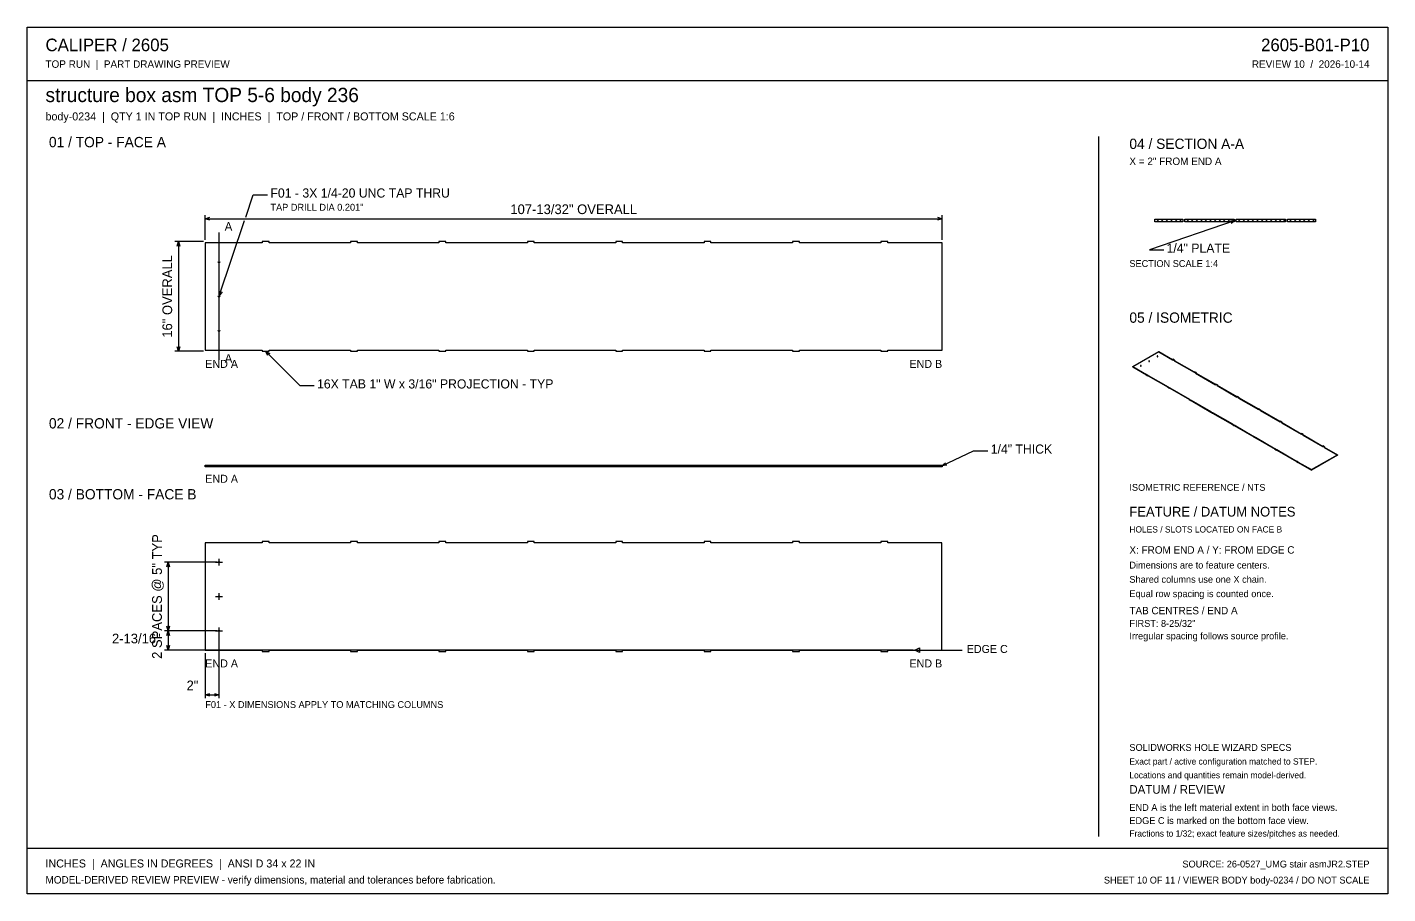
# Model space of a CAD drawing. Header units: inches. Extents: x 3 to 201, y 3 to 129.
import ezdxf
from ezdxf.enums import TextEntityAlignment as Align

# ---------------------------------------------------------------- set-up
doc = ezdxf.new("R2010")
doc.units = ezdxf.units.IN
doc.header["$MEASUREMENT"] = 0

msp = doc.modelspace()

# ---------------------------------------------------------------- linework, layer by layer
at = {"layer": 'ANNOTATION'}
for p, q in [((34.69, 101.49), (35.79, 104.75)), ((35.79, 104.75), (37.87, 104.75)), ((28.79, 98.17), (28.79, 101.75)), ((28.79, 101.25), (29.46, 101.46)), ((28.79, 101.25), (136.21, 101.25)), ((29.46, 101.04), (28.79, 101.25)), ((135.54, 101.46), (136.21, 101.25)), ((136.21, 101.25), (135.54, 101.04)), ((136.21, 98.17), (136.21, 101.75)), ((30.79, 99.25), (30.79, 80.67)), ((30.82, 90.01), (34.53, 101.01)), ((178.92, 100.98), (166.42, 96.71)), ((178.22, 100.96), (178.92, 100.98)), ((178.92, 100.98), (178.35, 100.57)), ((28.54, 97.92), (24.37, 97.92)), ((24.67, 97.25), (24.87, 97.92)), ((24.87, 97.92), (24.87, 81.92)), ((24.87, 97.92), (25.08, 97.25)), ((166.42, 96.71), (168.5, 96.71)), ((30.82, 90.01), (30.84, 90.71)), ((31.23, 90.58), (30.82, 90.01)), ((28.54, 81.92), (24.37, 81.92)), ((24.87, 81.92), (24.67, 82.58)), ((25.08, 82.58), (24.87, 81.92)), ((37.58, 81.92), (42.58, 76.92)), ((37.9, 81.3), (37.58, 81.92)), ((37.58, 81.92), (38.2, 81.59)), ((42.58, 76.92), (44.66, 76.92)), ((136.17, 65.21), (140.79, 67.42)), ((136.17, 65.21), (136.69, 65.68)), ((140.79, 67.42), (142.88, 67.42)), ((136.87, 65.31), (136.17, 65.21)), ((30.79, 51.67), (30.79, 50.67)), ((30.54, 51.17), (22.87, 51.17)), ((23.17, 50.5), (23.37, 51.17)), ((23.37, 51.17), (23.37, 41.17)), ((23.37, 51.17), (23.58, 50.5)), ((30.29, 51.17), (31.29, 51.17)), ((30.29, 46.17), (31.29, 46.17)), ((30.79, 46.67), (30.79, 45.67)), ((23.37, 41.17), (23.17, 41.83)), ((23.58, 41.83), (23.37, 41.17)), ((30.79, 41.67), (30.79, 40.67)), ((30.54, 41.17), (22.87, 41.17)), ((30.54, 41.17), (22.87, 41.17)), ((23.17, 40.5), (23.37, 41.17)), ((23.37, 41.17), (23.37, 38.35)), ((23.37, 41.17), (23.58, 40.5)), ((30.29, 41.17), (31.29, 41.17)), ((30.79, 40.92), (30.79, 31.33)), ((131.96, 38.35), (22.87, 38.35)), ((23.37, 38.35), (23.17, 39.02)), ((23.58, 39.02), (23.37, 38.35)), ((28.79, 37.92), (28.79, 31.33)), ((132.21, 38.35), (132.88, 38.69)), ((132.21, 38.35), (139.13, 38.35)), ((132.88, 38.02), (132.21, 38.35)), ((132.88, 38.69), (132.88, 38.02)), ((28.79, 31.83), (29.46, 32.04)), ((28.79, 31.83), (30.79, 31.83)), ((29.46, 31.62), (28.79, 31.83)), ((30.12, 32.04), (30.79, 31.83)), ((30.79, 31.83), (30.12, 31.62))]:
    msp.add_line(p, q, dxfattribs=at)
at = {"layer": 'OUTLINE'}
for p, q in [((2.83, 129.17), (201.17, 129.17)), ((2.83, 2.83), (2.83, 129.17)), ((201.17, 129.17), (201.17, 2.83)), ((2.83, 121.42), (201.17, 121.42)), ((159, 113.25), (159, 11.17)), ((167.2, 101.17), (171.27, 101.17)), ((167.2, 100.79), (167.2, 101.17)), ((167.45, 100.79), (167.82, 101.17)), ((168.11, 100.79), (168.49, 101.17)), ((168.78, 100.79), (169.16, 101.17)), ((169.45, 100.79), (169.82, 101.17)), ((170.11, 100.79), (170.49, 101.17)), ((170.78, 100.79), (171.16, 101.17)), ((171.27, 101.17), (171.27, 100.79)), ((171.57, 101.17), (178.77, 101.17)), ((171.57, 100.79), (171.57, 101.17)), ((171.82, 100.79), (172.19, 101.17)), ((172.48, 100.79), (172.86, 101.17)), ((173.15, 100.79), (173.53, 101.17)), ((173.82, 100.79), (174.19, 101.17)), ((174.48, 100.79), (174.86, 101.17)), ((175.15, 100.79), (175.53, 101.17)), ((175.82, 100.79), (176.19, 101.17)), ((176.48, 100.79), (176.86, 101.17)), ((177.15, 100.79), (177.53, 101.17)), ((177.82, 100.79), (178.19, 101.17)), ((178.48, 100.79), (178.77, 101.17)), ((178.77, 101.17), (178.77, 100.79)), ((179.07, 101.17), (186.27, 101.17)), ((179.07, 100.79), (179.07, 101.17)), ((179.32, 100.79), (179.69, 101.17)), ((179.98, 100.79), (180.36, 101.17)), ((180.65, 100.79), (181.03, 101.17)), ((181.32, 100.79), (181.69, 101.17)), ((181.98, 100.79), (182.36, 101.17)), ((182.65, 100.79), (183.03, 101.17)), ((183.32, 100.79), (183.69, 101.17)), ((183.98, 100.79), (184.36, 101.17)), ((184.65, 100.79), (185.03, 101.17)), ((185.32, 100.79), (185.69, 101.17)), ((185.98, 100.79), (186.27, 101.17)), ((186.27, 101.17), (186.27, 100.79)), ((186.57, 101.17), (190.64, 101.17)), ((186.57, 100.79), (186.57, 101.17)), ((186.82, 100.79), (187.19, 101.17)), ((187.48, 100.79), (187.86, 101.17)), ((188.15, 100.79), (188.53, 101.17)), ((188.82, 100.79), (189.19, 101.17)), ((189.48, 100.79), (189.86, 101.17)), ((190.15, 100.79), (190.53, 101.17)), ((190.64, 101.17), (190.64, 100.79)), ((171.27, 100.79), (167.2, 100.79)), ((178.77, 100.79), (171.57, 100.79)), ((186.27, 100.79), (179.07, 100.79)), ((190.64, 100.79), (186.57, 100.79)), ((37.08, 97.73), (28.79, 97.73)), ((28.79, 97.73), (28.79, 82.1)), ((38.08, 97.92), (37.08, 97.92)), ((37.08, 97.92), (37.08, 97.73)), ((38.08, 97.73), (38.08, 97.92)), ((49.96, 97.73), (38.08, 97.73)), ((50.96, 97.92), (49.96, 97.92)), ((49.96, 97.92), (49.96, 97.73)), ((50.96, 97.73), (50.96, 97.92)), ((62.85, 97.73), (50.96, 97.73)), ((63.85, 97.92), (62.85, 97.92)), ((62.85, 97.92), (62.85, 97.73)), ((63.85, 97.73), (63.85, 97.92)), ((75.74, 97.73), (63.85, 97.73)), ((76.74, 97.92), (75.74, 97.92)), ((75.74, 97.92), (75.74, 97.73)), ((76.74, 97.73), (76.74, 97.92)), ((88.63, 97.73), (76.74, 97.73)), ((89.63, 97.92), (88.63, 97.92)), ((88.63, 97.92), (88.63, 97.73)), ((89.63, 97.73), (89.63, 97.92)), ((101.51, 97.73), (89.63, 97.73)), ((102.51, 97.92), (101.51, 97.92)), ((101.51, 97.92), (101.51, 97.73)), ((102.51, 97.73), (102.51, 97.92)), ((114.4, 97.73), (102.51, 97.73)), ((115.4, 97.92), (114.4, 97.92)), ((114.4, 97.92), (114.4, 97.73)), ((115.4, 97.73), (115.4, 97.92)), ((127.29, 97.73), (115.4, 97.73)), ((128.29, 97.92), (127.29, 97.92)), ((127.29, 97.92), (127.29, 97.73)), ((128.29, 97.73), (128.29, 97.92)), ((136.21, 97.73), (128.29, 97.73)), ((136.21, 82.1), (136.21, 97.73)), ((28.79, 82.1), (37.08, 82.1)), ((37.08, 82.1), (37.08, 81.92)), ((37.08, 81.92), (38.08, 81.92)), ((38.08, 81.92), (38.08, 82.1)), ((38.08, 82.1), (49.96, 82.1)), ((49.96, 82.1), (49.96, 81.92)), ((49.96, 81.92), (50.96, 81.92)), ((50.96, 81.92), (50.96, 82.1)), ((50.96, 82.1), (62.85, 82.1)), ((62.85, 82.1), (62.85, 81.92)), ((62.85, 81.92), (63.85, 81.92)), ((63.85, 81.92), (63.85, 82.1)), ((63.85, 82.1), (75.74, 82.1)), ((75.74, 82.1), (75.74, 81.92)), ((75.74, 81.92), (76.74, 81.92)), ((76.74, 81.92), (76.74, 82.1)), ((76.74, 82.1), (88.63, 82.1)), ((88.63, 82.1), (88.63, 81.92)), ((88.63, 81.92), (89.63, 81.92)), ((89.63, 81.92), (89.63, 82.1)), ((89.63, 82.1), (101.51, 82.1)), ((101.51, 82.1), (101.51, 81.92)), ((101.51, 81.92), (102.51, 81.92)), ((102.51, 81.92), (102.51, 82.1)), ((102.51, 82.1), (114.4, 82.1)), ((114.4, 82.1), (114.4, 81.92)), ((114.4, 81.92), (115.4, 81.92)), ((115.4, 81.92), (115.4, 82.1)), ((115.4, 82.1), (127.29, 82.1)), ((127.29, 82.1), (127.29, 81.92)), ((127.29, 81.92), (128.29, 81.92)), ((128.29, 81.92), (128.29, 82.1)), ((128.29, 82.1), (136.21, 82.1)), ((164, 79.71), (167.79, 81.89)), ((167.79, 81.82), (164, 79.64)), ((167.79, 81.89), (169.8, 80.73)), ((167.79, 81.89), (167.79, 81.82)), ((167.79, 81.82), (169.8, 80.66)), ((164, 79.71), (166.01, 78.55)), ((164, 79.64), (164, 79.71)), ((164, 79.64), (166.01, 78.48)), ((165.14, 79.83), (165.13, 79.83)), ((165.13, 79.83), (165.13, 79.83)), ((165.13, 79.83), (165.13, 79.82)), ((165.13, 79.82), (165.13, 79.82)), ((165.13, 79.82), (165.13, 79.82)), ((165.13, 79.82), (165.13, 79.82)), ((165.13, 79.82), (165.13, 79.82)), ((165.13, 79.82), (165.13, 79.82)), ((165.13, 79.82), (165.13, 79.82)), ((165.13, 79.82), (165.13, 79.82)), ((165.13, 79.82), (165.13, 79.82)), ((165.13, 79.82), (165.13, 79.82)), ((165.13, 79.82), (165.13, 79.82)), ((165.13, 79.82), (165.13, 79.81)), ((165.13, 79.81), (165.13, 79.81)), ((165.13, 79.81), (165.13, 79.81)), ((165.13, 79.81), (165.13, 79.81)), ((165.13, 79.81), (165.14, 79.81)), ((165.14, 79.76), (165.13, 79.76)), ((165.13, 79.76), (165.13, 79.76)), ((165.13, 79.76), (165.13, 79.75)), ((165.13, 79.75), (165.13, 79.75)), ((165.13, 79.75), (165.13, 79.75)), ((165.13, 79.75), (165.13, 79.75)), ((165.13, 79.75), (165.13, 79.75)), ((165.13, 79.75), (165.13, 79.75)), ((165.13, 79.75), (165.13, 79.75)), ((165.13, 79.75), (165.13, 79.75)), ((165.13, 79.75), (165.13, 79.75)), ((165.13, 79.75), (165.13, 79.75)), ((165.13, 79.75), (165.13, 79.75)), ((165.13, 79.75), (165.13, 79.74)), ((165.13, 79.74), (165.13, 79.74)), ((165.13, 79.74), (165.13, 79.74)), ((165.13, 79.74), (165.13, 79.74)), ((165.13, 79.74), (165.14, 79.74)), ((165.14, 79.83), (165.14, 79.76)), ((165.15, 79.83), (165.14, 79.83)), ((165.14, 79.83), (165.14, 79.83)), ((165.14, 79.83), (165.14, 79.83)), ((165.14, 79.83), (165.14, 79.83)), ((165.14, 79.83), (165.14, 79.83)), ((165.14, 79.83), (165.14, 79.83)), ((165.14, 79.83), (165.14, 79.83)), ((165.14, 79.83), (165.14, 79.83)), ((165.14, 79.83), (165.14, 79.83)), ((165.14, 79.83), (165.14, 79.83)), ((165.14, 79.81), (165.14, 79.81)), ((165.14, 79.81), (165.14, 79.81)), ((165.14, 79.81), (165.14, 79.81)), ((165.14, 79.81), (165.14, 79.81)), ((165.14, 79.81), (165.14, 79.81)), ((165.14, 79.81), (165.14, 79.81)), ((165.14, 79.81), (165.14, 79.8)), ((165.14, 79.8), (165.14, 79.8)), ((165.14, 79.8), (165.14, 79.8)), ((165.14, 79.8), (165.15, 79.8)), ((165.15, 79.76), (165.14, 79.76)), ((165.14, 79.76), (165.14, 79.76)), ((165.14, 79.76), (165.14, 79.76)), ((165.14, 79.76), (165.14, 79.76)), ((165.14, 79.76), (165.14, 79.76)), ((165.14, 79.76), (165.14, 79.76)), ((165.14, 79.76), (165.14, 79.76)), ((165.14, 79.76), (165.14, 79.76)), ((165.14, 79.76), (165.14, 79.76)), ((165.14, 79.76), (165.14, 79.76)), ((165.14, 79.74), (165.14, 79.74)), ((165.14, 79.74), (165.14, 79.74)), ((165.14, 79.74), (165.14, 79.74)), ((165.14, 79.74), (165.14, 79.74)), ((165.14, 79.74), (165.14, 79.74)), ((165.14, 79.74), (165.14, 79.74)), ((165.14, 79.74), (165.14, 79.73)), ((165.14, 79.73), (165.14, 79.73)), ((165.14, 79.73), (165.14, 79.73)), ((165.14, 79.73), (165.15, 79.73)), ((165.16, 79.84), (165.15, 79.84)), ((165.15, 79.84), (165.15, 79.84)), ((165.15, 79.84), (165.15, 79.84)), ((165.15, 79.84), (165.15, 79.84)), ((165.15, 79.84), (165.15, 79.84)), ((165.15, 79.84), (165.15, 79.83)), ((165.15, 79.8), (165.15, 79.8)), ((165.15, 79.8), (165.15, 79.8)), ((165.15, 79.8), (165.15, 79.8)), ((165.15, 79.8), (165.15, 79.8)), ((165.15, 79.8), (165.15, 79.8)), ((165.15, 79.8), (165.16, 79.8)), ((165.16, 79.77), (165.15, 79.77)), ((165.15, 79.77), (165.15, 79.77)), ((165.15, 79.77), (165.15, 79.77)), ((165.15, 79.77), (165.15, 79.77)), ((165.15, 79.77), (165.15, 79.77)), ((165.15, 79.77), (165.15, 79.76)), ((165.15, 79.73), (165.15, 79.73)), ((165.15, 79.73), (165.15, 79.73)), ((165.15, 79.73), (165.15, 79.73)), ((165.15, 79.73), (165.15, 79.73)), ((165.15, 79.73), (165.15, 79.73)), ((165.15, 79.73), (165.16, 79.73)), ((165.17, 79.84), (165.16, 79.84)), ((165.16, 79.84), (165.16, 79.84)), ((165.16, 79.84), (165.16, 79.84)), ((165.16, 79.84), (165.16, 79.84)), ((165.16, 79.84), (165.16, 79.84)), ((165.16, 79.84), (165.16, 79.84)), ((165.16, 79.8), (165.16, 79.8)), ((165.16, 79.8), (165.16, 79.8)), ((165.16, 79.8), (165.16, 79.8)), ((165.16, 79.8), (165.16, 79.8)), ((165.16, 79.8), (165.16, 79.8)), ((165.16, 79.8), (165.17, 79.8)), ((165.17, 79.77), (165.16, 79.77)), ((165.16, 79.77), (165.16, 79.77)), ((165.16, 79.77), (165.16, 79.77)), ((165.16, 79.77), (165.16, 79.77)), ((165.16, 79.77), (165.16, 79.77)), ((165.16, 79.77), (165.16, 79.77)), ((165.16, 79.73), (165.16, 79.73)), ((165.16, 79.73), (165.16, 79.73)), ((165.16, 79.73), (165.16, 79.73)), ((165.16, 79.73), (165.16, 79.73)), ((165.16, 79.73), (165.16, 79.73)), ((165.16, 79.73), (165.17, 79.73)), ((165.18, 79.84), (165.17, 79.84)), ((165.17, 79.84), (165.17, 79.84)), ((165.17, 79.84), (165.17, 79.84)), ((165.17, 79.84), (165.17, 79.84)), ((165.17, 79.84), (165.17, 79.84)), ((165.17, 79.84), (165.17, 79.84)), ((165.17, 79.8), (165.17, 79.8)), ((165.17, 79.8), (165.17, 79.8)), ((165.17, 79.8), (165.17, 79.8)), ((165.17, 79.8), (165.17, 79.8)), ((165.17, 79.8), (165.17, 79.8)), ((165.17, 79.8), (165.18, 79.8)), ((165.18, 79.77), (165.17, 79.77)), ((165.17, 79.77), (165.17, 79.77)), ((165.17, 79.77), (165.17, 79.77)), ((165.17, 79.77), (165.17, 79.77)), ((165.17, 79.77), (165.17, 79.77)), ((165.17, 79.77), (165.17, 79.77)), ((165.17, 79.73), (165.17, 79.73)), ((165.17, 79.73), (165.17, 79.73)), ((165.17, 79.73), (165.17, 79.73)), ((165.17, 79.73), (165.17, 79.73)), ((165.17, 79.73), (165.17, 79.73)), ((165.17, 79.73), (165.18, 79.73)), ((165.19, 79.84), (165.18, 79.84)), ((165.18, 79.84), (165.18, 79.84)), ((165.18, 79.84), (165.18, 79.84)), ((165.18, 79.84), (165.18, 79.84)), ((165.18, 79.84), (165.18, 79.84)), ((165.18, 79.84), (165.18, 79.84)), ((165.18, 79.84), (165.18, 79.84)), ((165.18, 79.8), (165.18, 79.8)), ((165.18, 79.8), (165.18, 79.8)), ((165.18, 79.8), (165.18, 79.8)), ((165.18, 79.8), (165.18, 79.8)), ((165.18, 79.8), (165.18, 79.8)), ((165.18, 79.8), (165.18, 79.8)), ((165.18, 79.8), (165.19, 79.8)), ((165.19, 79.77), (165.18, 79.77)), ((165.18, 79.77), (165.18, 79.77)), ((165.18, 79.77), (165.18, 79.77)), ((165.18, 79.77), (165.18, 79.77)), ((165.18, 79.77), (165.18, 79.77)), ((165.18, 79.77), (165.18, 79.77)), ((165.18, 79.77), (165.18, 79.77)), ((165.18, 79.73), (165.18, 79.73)), ((165.18, 79.73), (165.18, 79.73)), ((165.18, 79.73), (165.18, 79.73)), ((165.18, 79.73), (165.18, 79.73)), ((165.18, 79.73), (165.18, 79.73)), ((165.18, 79.73), (165.18, 79.73)), ((165.18, 79.73), (165.19, 79.73)), ((165.19, 79.83), (165.19, 79.84)), ((165.2, 79.83), (165.19, 79.83)), ((165.19, 79.83), (165.19, 79.83)), ((165.19, 79.83), (165.19, 79.83)), ((165.19, 79.83), (165.19, 79.83)), ((165.19, 79.83), (165.19, 79.83)), ((165.19, 79.83), (165.19, 79.83)), ((165.19, 79.83), (165.19, 79.83)), ((165.19, 79.8), (165.19, 79.81)), ((165.19, 79.81), (165.19, 79.81)), ((165.19, 79.81), (165.19, 79.81)), ((165.19, 79.81), (165.2, 79.81)), ((165.19, 79.8), (165.19, 79.73)), ((165.19, 79.8), (165.19, 79.8)), ((165.19, 79.8), (165.19, 79.8)), ((165.19, 79.8), (165.19, 79.8)), ((165.19, 79.8), (165.19, 79.8)), ((165.19, 79.76), (165.19, 79.77)), ((165.2, 79.76), (165.19, 79.76)), ((165.19, 79.76), (165.19, 79.76)), ((165.19, 79.76), (165.19, 79.76)), ((165.19, 79.76), (165.19, 79.76)), ((165.19, 79.76), (165.19, 79.76)), ((165.19, 79.76), (165.19, 79.76)), ((165.19, 79.76), (165.19, 79.76)), ((165.19, 79.73), (165.19, 79.74)), ((165.19, 79.74), (165.19, 79.74)), ((165.19, 79.74), (165.19, 79.74)), ((165.19, 79.74), (165.2, 79.74)), ((165.19, 79.73), (165.19, 79.73)), ((165.19, 79.73), (165.19, 79.73)), ((165.19, 79.73), (165.19, 79.73)), ((165.19, 79.73), (165.19, 79.73)), ((165.2, 79.82), (165.2, 79.83)), ((165.2, 79.83), (165.2, 79.83)), ((165.2, 79.83), (165.2, 79.83)), ((165.2, 79.83), (165.2, 79.83)), ((165.2, 79.83), (165.2, 79.83)), ((165.2, 79.83), (165.2, 79.83)), ((165.2, 79.81), (165.2, 79.82)), ((165.2, 79.82), (165.2, 79.82)), ((165.2, 79.82), (165.2, 79.82)), ((165.2, 79.82), (165.2, 79.82)), ((165.2, 79.82), (165.2, 79.82)), ((165.2, 79.82), (165.2, 79.82)), ((165.2, 79.82), (165.2, 79.82)), ((165.2, 79.82), (165.2, 79.82)), ((165.2, 79.82), (165.2, 79.82)), ((165.2, 79.82), (165.2, 79.82)), ((165.2, 79.82), (165.2, 79.82)), ((165.2, 79.81), (165.2, 79.81)), ((165.2, 79.81), (165.2, 79.81)), ((165.2, 79.81), (165.2, 79.81)), ((165.2, 79.81), (165.2, 79.81)), ((165.2, 79.81), (165.2, 79.81)), ((165.2, 79.81), (165.2, 79.81)), ((165.2, 79.81), (165.2, 79.81)), ((165.2, 79.75), (165.2, 79.76)), ((165.2, 79.76), (165.2, 79.76)), ((165.2, 79.76), (165.2, 79.76)), ((165.2, 79.76), (165.2, 79.76)), ((165.2, 79.76), (165.2, 79.76)), ((165.2, 79.76), (165.2, 79.76)), ((165.2, 79.74), (165.2, 79.75)), ((165.2, 79.75), (165.2, 79.75)), ((165.2, 79.75), (165.2, 79.75)), ((165.2, 79.75), (165.2, 79.75)), ((165.2, 79.75), (165.2, 79.75)), ((165.2, 79.75), (165.2, 79.75)), ((165.2, 79.75), (165.2, 79.75)), ((165.2, 79.75), (165.2, 79.75)), ((165.2, 79.75), (165.2, 79.75)), ((165.2, 79.75), (165.2, 79.75)), ((165.2, 79.75), (165.2, 79.75)), ((165.2, 79.74), (165.2, 79.74)), ((165.2, 79.74), (165.2, 79.74)), ((165.2, 79.74), (165.2, 79.74)), ((165.2, 79.74), (165.2, 79.74)), ((165.2, 79.74), (165.2, 79.74)), ((165.2, 79.74), (165.2, 79.74)), ((165.2, 79.74), (165.2, 79.74)), ((166.35, 80.52), (166.34, 80.52)), ((166.34, 80.52), (166.34, 80.52)), ((166.34, 80.52), (166.34, 80.52)), ((166.34, 80.52), (166.34, 80.52)), ((166.34, 80.52), (166.34, 80.52)), ((166.34, 80.52), (166.35, 80.52)), ((166.35, 80.45), (166.34, 80.45)), ((166.34, 80.45), (166.34, 80.45)), ((166.34, 80.45), (166.34, 80.45)), ((166.34, 80.45), (166.34, 80.45)), ((166.34, 80.45), (166.34, 80.45)), ((166.34, 80.45), (166.35, 80.45)), ((166.36, 80.53), (166.35, 80.53)), ((166.35, 80.53), (166.35, 80.46)), ((166.35, 80.53), (166.35, 80.53)), ((166.35, 80.53), (166.35, 80.53)), ((166.35, 80.53), (166.35, 80.53)), ((166.35, 80.53), (166.35, 80.53)), ((166.35, 80.53), (166.35, 80.53)), ((166.35, 80.53), (166.35, 80.53)), ((166.35, 80.53), (166.35, 80.53)), ((166.35, 80.53), (166.35, 80.53)), ((166.35, 80.53), (166.35, 80.53)), ((166.35, 80.53), (166.35, 80.52)), ((166.35, 80.52), (166.35, 80.52)), ((166.35, 80.52), (166.35, 80.52)), ((166.35, 80.52), (166.35, 80.52)), ((166.35, 80.52), (166.35, 80.51)), ((166.35, 80.51), (166.35, 80.51)), ((166.35, 80.51), (166.35, 80.51)), ((166.35, 80.51), (166.35, 80.51)), ((166.35, 80.51), (166.35, 80.51)), ((166.35, 80.51), (166.35, 80.51)), ((166.35, 80.51), (166.35, 80.51)), ((166.35, 80.51), (166.35, 80.51)), ((166.35, 80.51), (166.35, 80.51)), ((166.35, 80.51), (166.35, 80.51)), ((166.35, 80.51), (166.35, 80.51)), ((166.35, 80.51), (166.35, 80.51)), ((166.35, 80.51), (166.35, 80.5)), ((166.35, 80.5), (166.36, 80.5)), ((166.35, 80.46), (166.35, 80.46)), ((166.35, 80.46), (166.35, 80.46)), ((166.35, 80.46), (166.35, 80.46)), ((166.35, 80.46), (166.35, 80.46)), ((166.35, 80.46), (166.35, 80.46)), ((166.35, 80.46), (166.35, 80.46)), ((166.35, 80.46), (166.35, 80.46)), ((166.35, 80.46), (166.35, 80.46)), ((166.35, 80.46), (166.35, 80.46)), ((166.35, 80.46), (166.35, 80.45)), ((166.36, 80.46), (166.35, 80.46)), ((166.35, 80.45), (166.35, 80.45)), ((166.35, 80.45), (166.35, 80.45)), ((166.35, 80.45), (166.35, 80.45)), ((166.35, 80.45), (166.35, 80.44)), ((166.35, 80.44), (166.35, 80.44)), ((166.35, 80.44), (166.35, 80.44)), ((166.35, 80.44), (166.35, 80.44)), ((166.35, 80.44), (166.35, 80.44)), ((166.35, 80.44), (166.35, 80.44)), ((166.35, 80.44), (166.35, 80.44)), ((166.35, 80.44), (166.35, 80.44)), ((166.35, 80.44), (166.35, 80.44)), ((166.35, 80.44), (166.35, 80.44)), ((166.35, 80.44), (166.35, 80.44)), ((166.35, 80.44), (166.35, 80.44)), ((166.35, 80.44), (166.35, 80.43)), ((166.35, 80.43), (166.36, 80.43)), ((166.37, 80.54), (166.36, 80.54)), ((166.36, 80.54), (166.36, 80.54)), ((166.36, 80.54), (166.36, 80.54)), ((166.36, 80.54), (166.36, 80.54)), ((166.36, 80.54), (166.36, 80.53)), ((166.36, 80.53), (166.36, 80.53)), ((166.36, 80.53), (166.36, 80.53)), ((166.36, 80.5), (166.36, 80.5)), ((166.36, 80.5), (166.36, 80.5)), ((166.36, 80.5), (166.36, 80.5)), ((166.36, 80.5), (166.36, 80.5)), ((166.36, 80.5), (166.36, 80.5)), ((166.36, 80.5), (166.36, 80.5)), ((166.36, 80.5), (166.37, 80.5)), ((166.37, 80.47), (166.36, 80.47)), ((166.36, 80.47), (166.36, 80.47)), ((166.36, 80.47), (166.36, 80.47)), ((166.36, 80.47), (166.36, 80.47)), ((166.36, 80.47), (166.36, 80.46)), ((166.36, 80.46), (166.36, 80.46)), ((166.36, 80.46), (166.36, 80.46)), ((166.36, 80.43), (166.36, 80.43)), ((166.36, 80.43), (166.36, 80.43)), ((166.36, 80.43), (166.36, 80.43)), ((166.36, 80.43), (166.36, 80.43)), ((166.36, 80.43), (166.36, 80.43)), ((166.36, 80.43), (166.36, 80.43)), ((166.36, 80.43), (166.37, 80.43)), ((166.38, 80.54), (166.37, 80.54)), ((166.37, 80.54), (166.37, 80.54)), ((166.37, 80.54), (166.37, 80.54)), ((166.37, 80.54), (166.37, 80.54)), ((166.37, 80.54), (166.37, 80.54)), ((166.37, 80.54), (166.37, 80.54)), ((166.37, 80.5), (166.37, 80.5)), ((166.37, 80.5), (166.37, 80.5)), ((166.37, 80.5), (166.37, 80.5)), ((166.37, 80.5), (166.37, 80.5)), ((166.37, 80.5), (166.37, 80.5)), ((166.37, 80.5), (166.38, 80.5)), ((166.38, 80.47), (166.37, 80.47)), ((166.37, 80.47), (166.37, 80.47)), ((166.37, 80.47), (166.37, 80.47)), ((166.37, 80.47), (166.37, 80.47)), ((166.37, 80.47), (166.37, 80.47)), ((166.37, 80.47), (166.37, 80.47)), ((166.37, 80.43), (166.37, 80.43)), ((166.37, 80.43), (166.37, 80.43)), ((166.37, 80.43), (166.37, 80.43)), ((166.37, 80.43), (166.37, 80.43)), ((166.37, 80.43), (166.37, 80.43)), ((166.37, 80.43), (166.38, 80.43)), ((166.39, 80.54), (166.38, 80.54)), ((166.38, 80.54), (166.38, 80.54)), ((166.38, 80.54), (166.38, 80.54)), ((166.38, 80.54), (166.38, 80.54)), ((166.38, 80.54), (166.38, 80.54)), ((166.38, 80.54), (166.38, 80.54)), ((166.38, 80.5), (166.38, 80.5)), ((166.38, 80.5), (166.38, 80.5)), ((166.38, 80.5), (166.38, 80.5)), ((166.38, 80.5), (166.38, 80.5)), ((166.38, 80.5), (166.38, 80.5)), ((166.38, 80.5), (166.39, 80.5)), ((166.39, 80.47), (166.38, 80.47)), ((166.38, 80.47), (166.38, 80.47)), ((166.38, 80.47), (166.38, 80.47)), ((166.38, 80.47), (166.38, 80.47)), ((166.38, 80.47), (166.38, 80.47)), ((166.38, 80.47), (166.38, 80.47)), ((166.38, 80.43), (166.38, 80.43)), ((166.38, 80.43), (166.38, 80.43)), ((166.38, 80.43), (166.38, 80.43)), ((166.38, 80.43), (166.38, 80.43)), ((166.38, 80.43), (166.38, 80.43)), ((166.38, 80.43), (166.39, 80.43)), ((166.4, 80.54), (166.39, 80.54)), ((166.39, 80.54), (166.39, 80.54)), ((166.39, 80.54), (166.39, 80.54)), ((166.39, 80.54), (166.39, 80.54)), ((166.39, 80.54), (166.39, 80.54)), ((166.39, 80.54), (166.39, 80.54)), ((166.39, 80.5), (166.39, 80.5)), ((166.39, 80.5), (166.39, 80.5)), ((166.39, 80.5), (166.39, 80.5)), ((166.39, 80.5), (166.39, 80.5)), ((166.39, 80.5), (166.39, 80.5)), ((166.39, 80.5), (166.4, 80.5)), ((166.4, 80.47), (166.39, 80.47)), ((166.39, 80.47), (166.39, 80.47)), ((166.39, 80.47), (166.39, 80.47)), ((166.39, 80.47), (166.39, 80.47)), ((166.39, 80.47), (166.39, 80.47)), ((166.39, 80.47), (166.39, 80.47)), ((166.39, 80.43), (166.39, 80.43)), ((166.39, 80.43), (166.39, 80.43)), ((166.39, 80.43), (166.39, 80.43)), ((166.39, 80.43), (166.39, 80.43)), ((166.39, 80.43), (166.39, 80.43)), ((166.39, 80.43), (166.4, 80.43)), ((166.4, 80.53), (166.4, 80.54)), ((166.4, 80.54), (166.4, 80.54)), ((166.4, 80.54), (166.4, 80.54)), ((166.41, 80.53), (166.4, 80.53)), ((166.4, 80.53), (166.4, 80.53)), ((166.4, 80.53), (166.4, 80.53)), ((166.4, 80.53), (166.4, 80.53)), ((166.4, 80.53), (166.4, 80.53)), ((166.4, 80.5), (166.4, 80.51)), ((166.4, 80.51), (166.41, 80.51)), ((166.4, 80.5), (166.4, 80.43)), ((166.4, 80.5), (166.4, 80.5)), ((166.4, 80.5), (166.4, 80.5)), ((166.4, 80.5), (166.4, 80.5)), ((166.4, 80.5), (166.4, 80.5)), ((166.4, 80.5), (166.4, 80.5)), ((166.4, 80.5), (166.4, 80.5)), ((166.4, 80.46), (166.4, 80.47)), ((166.4, 80.47), (166.4, 80.47)), ((166.4, 80.47), (166.4, 80.47)), ((166.41, 80.46), (166.4, 80.46)), ((166.4, 80.46), (166.4, 80.46)), ((166.4, 80.46), (166.4, 80.46)), ((166.4, 80.46), (166.4, 80.46)), ((166.4, 80.46), (166.4, 80.46)), ((166.4, 80.43), (166.4, 80.44)), ((166.4, 80.44), (166.41, 80.44)), ((166.4, 80.43), (166.4, 80.43)), ((166.4, 80.43), (166.4, 80.43)), ((166.4, 80.43), (166.4, 80.43)), ((166.4, 80.43), (166.4, 80.43)), ((166.4, 80.43), (166.4, 80.43)), ((166.4, 80.43), (166.4, 80.43)), ((166.41, 80.52), (166.41, 80.53)), ((166.41, 80.53), (166.41, 80.53)), ((166.41, 80.53), (166.41, 80.53)), ((166.41, 80.53), (166.41, 80.53)), ((166.41, 80.53), (166.41, 80.53)), ((166.41, 80.53), (166.41, 80.53)), ((166.41, 80.53), (166.41, 80.53)), ((166.41, 80.53), (166.41, 80.53)), ((166.41, 80.51), (166.41, 80.52)), ((166.41, 80.52), (166.41, 80.52)), ((166.41, 80.52), (166.41, 80.52)), ((166.41, 80.52), (166.41, 80.52)), ((166.41, 80.52), (166.41, 80.52)), ((166.41, 80.52), (166.41, 80.52)), ((166.41, 80.52), (166.41, 80.52)), ((166.41, 80.52), (166.41, 80.52)), ((166.41, 80.52), (166.41, 80.52)), ((166.41, 80.52), (166.41, 80.52)), ((166.41, 80.51), (166.41, 80.51)), ((166.41, 80.51), (166.41, 80.51)), ((166.41, 80.51), (166.41, 80.51)), ((166.41, 80.51), (166.41, 80.51)), ((166.41, 80.51), (166.41, 80.51)), ((166.41, 80.51), (166.41, 80.51)), ((166.41, 80.51), (166.41, 80.51)), ((166.41, 80.51), (166.41, 80.51)), ((166.41, 80.51), (166.41, 80.51)), ((166.41, 80.51), (166.41, 80.51)), ((166.41, 80.45), (166.41, 80.46)), ((166.41, 80.46), (166.41, 80.46)), ((166.41, 80.46), (166.41, 80.46)), ((166.41, 80.46), (166.41, 80.46)), ((166.41, 80.46), (166.41, 80.46)), ((166.41, 80.46), (166.41, 80.46)), ((166.41, 80.46), (166.41, 80.46)), ((166.41, 80.46), (166.41, 80.46)), ((166.41, 80.44), (166.41, 80.45)), ((166.41, 80.45), (166.41, 80.45)), ((166.41, 80.45), (166.41, 80.45)), ((166.41, 80.45), (166.41, 80.45)), ((166.41, 80.45), (166.41, 80.45)), ((166.41, 80.45), (166.41, 80.45)), ((166.41, 80.45), (166.41, 80.45)), ((166.41, 80.45), (166.41, 80.45)), ((166.41, 80.45), (166.41, 80.45)), ((166.41, 80.45), (166.41, 80.45)), ((166.41, 80.44), (166.41, 80.44)), ((166.41, 80.44), (166.41, 80.44)), ((166.41, 80.44), (166.41, 80.44)), ((166.41, 80.44), (166.41, 80.44)), ((166.41, 80.44), (166.41, 80.44)), ((166.41, 80.44), (166.41, 80.44)), ((166.41, 80.44), (166.41, 80.44)), ((166.41, 80.44), (166.41, 80.44)), ((166.41, 80.44), (166.41, 80.44)), ((166.41, 80.44), (166.41, 80.44)), ((167.57, 81.23), (167.56, 81.23)), ((167.56, 81.23), (167.56, 81.23)), ((167.56, 81.23), (167.56, 81.23)), ((167.56, 81.23), (167.56, 81.23)), ((167.56, 81.23), (167.56, 81.23)), ((167.56, 81.23), (167.56, 81.23)), ((167.56, 81.23), (167.56, 81.23)), ((167.56, 81.23), (167.56, 81.23)), ((167.56, 81.23), (167.56, 81.22)), ((167.56, 81.22), (167.56, 81.22)), ((167.56, 81.22), (167.56, 81.22)), ((167.56, 81.22), (167.56, 81.22)), ((167.56, 81.22), (167.56, 81.22)), ((167.56, 81.22), (167.56, 81.22)), ((167.56, 81.22), (167.56, 81.22)), ((167.56, 81.22), (167.56, 81.22)), ((167.56, 81.22), (167.56, 81.22)), ((167.56, 81.22), (167.56, 81.22)), ((167.56, 81.22), (167.56, 81.21)), ((167.56, 81.21), (167.56, 81.21)), ((167.56, 81.21), (167.56, 81.21)), ((167.56, 81.21), (167.56, 81.21)), ((167.56, 81.21), (167.56, 81.21)), ((167.56, 81.21), (167.56, 81.21)), ((167.56, 81.21), (167.56, 81.21)), ((167.56, 81.21), (167.56, 81.21)), ((167.56, 81.21), (167.56, 81.21)), ((167.56, 81.21), (167.56, 81.21)), ((167.56, 81.21), (167.56, 81.21)), ((167.56, 81.21), (167.57, 81.21)), ((167.57, 81.16), (167.56, 81.16)), ((167.56, 81.16), (167.56, 81.16)), ((167.56, 81.16), (167.56, 81.16)), ((167.56, 81.16), (167.56, 81.16)), ((167.56, 81.16), (167.56, 81.16)), ((167.56, 81.16), (167.56, 81.16)), ((167.56, 81.16), (167.56, 81.16)), ((167.56, 81.16), (167.56, 81.16)), ((167.56, 81.16), (167.56, 81.15)), ((167.56, 81.15), (167.56, 81.15)), ((167.56, 81.15), (167.56, 81.15)), ((167.56, 81.15), (167.56, 81.15)), ((167.56, 81.15), (167.56, 81.15)), ((167.56, 81.15), (167.56, 81.15)), ((167.56, 81.15), (167.56, 81.15)), ((167.56, 81.15), (167.56, 81.15)), ((167.56, 81.15), (167.56, 81.15)), ((167.56, 81.15), (167.56, 81.15)), ((167.56, 81.15), (167.56, 81.14)), ((167.56, 81.14), (167.56, 81.14)), ((167.56, 81.14), (167.56, 81.14)), ((167.56, 81.14), (167.56, 81.14)), ((167.56, 81.14), (167.56, 81.14)), ((167.56, 81.14), (167.56, 81.14)), ((167.56, 81.14), (167.56, 81.14)), ((167.56, 81.14), (167.56, 81.14)), ((167.56, 81.14), (167.56, 81.14)), ((167.56, 81.14), (167.56, 81.14)), ((167.56, 81.14), (167.56, 81.14)), ((167.56, 81.14), (167.57, 81.14)), ((167.58, 81.24), (167.57, 81.24)), ((167.57, 81.24), (167.57, 81.24)), ((167.57, 81.24), (167.57, 81.23)), ((167.57, 81.23), (167.57, 81.23)), ((167.57, 81.23), (167.57, 81.23)), ((167.57, 81.23), (167.57, 81.23)), ((167.57, 81.23), (167.57, 81.16)), ((167.57, 81.23), (167.57, 81.23)), ((167.57, 81.21), (167.57, 81.2)), ((167.57, 81.2), (167.57, 81.2)), ((167.57, 81.2), (167.57, 81.2)), ((167.57, 81.2), (167.57, 81.2)), ((167.57, 81.2), (167.57, 81.2)), ((167.57, 81.2), (167.57, 81.2)), ((167.57, 81.2), (167.58, 81.2)), ((167.58, 81.17), (167.57, 81.17)), ((167.57, 81.17), (167.57, 81.17)), ((167.57, 81.17), (167.57, 81.16)), ((167.57, 81.16), (167.57, 81.16)), ((167.57, 81.16), (167.57, 81.16)), ((167.57, 81.16), (167.57, 81.16)), ((167.57, 81.16), (167.57, 81.16)), ((167.57, 81.14), (167.57, 81.13)), ((167.57, 81.13), (167.57, 81.13)), ((167.57, 81.13), (167.57, 81.13)), ((167.57, 81.13), (167.57, 81.13)), ((167.57, 81.13), (167.57, 81.13)), ((167.57, 81.13), (167.57, 81.13)), ((167.57, 81.13), (167.58, 81.13)), ((167.59, 81.24), (167.58, 81.24)), ((167.58, 81.24), (167.58, 81.24)), ((167.58, 81.24), (167.58, 81.24)), ((167.58, 81.24), (167.58, 81.24)), ((167.58, 81.24), (167.58, 81.24)), ((167.58, 81.24), (167.58, 81.24)), ((167.58, 81.24), (167.58, 81.24)), ((167.58, 81.2), (167.58, 81.2)), ((167.58, 81.2), (167.58, 81.2)), ((167.58, 81.2), (167.58, 81.2)), ((167.58, 81.2), (167.58, 81.2)), ((167.58, 81.2), (167.58, 81.2)), ((167.58, 81.2), (167.58, 81.2)), ((167.58, 81.2), (167.59, 81.2)), ((167.59, 81.17), (167.58, 81.17)), ((167.58, 81.17), (167.58, 81.17)), ((167.58, 81.17), (167.58, 81.17)), ((167.58, 81.17), (167.58, 81.17)), ((167.58, 81.17), (167.58, 81.17)), ((167.58, 81.17), (167.58, 81.17)), ((167.58, 81.17), (167.58, 81.17)), ((167.58, 81.13), (167.58, 81.13)), ((167.58, 81.13), (167.58, 81.13)), ((167.58, 81.13), (167.58, 81.13)), ((167.58, 81.13), (167.58, 81.13)), ((167.58, 81.13), (167.58, 81.13)), ((167.58, 81.13), (167.58, 81.13)), ((167.58, 81.13), (167.59, 81.13)), ((167.6, 81.24), (167.59, 81.24)), ((167.59, 81.24), (167.59, 81.24)), ((167.59, 81.24), (167.59, 81.24)), ((167.59, 81.24), (167.59, 81.24)), ((167.59, 81.24), (167.59, 81.24)), ((167.59, 81.24), (167.59, 81.24)), ((167.59, 81.2), (167.59, 81.2)), ((167.59, 81.2), (167.59, 81.2)), ((167.59, 81.2), (167.59, 81.2)), ((167.59, 81.2), (167.59, 81.2)), ((167.59, 81.2), (167.59, 81.2)), ((167.59, 81.2), (167.6, 81.2)), ((167.6, 81.17), (167.59, 81.17)), ((167.59, 81.17), (167.59, 81.17)), ((167.59, 81.17), (167.59, 81.17)), ((167.59, 81.17), (167.59, 81.17)), ((167.59, 81.17), (167.59, 81.17)), ((167.59, 81.17), (167.59, 81.17)), ((167.59, 81.13), (167.59, 81.13)), ((167.59, 81.13), (167.59, 81.13)), ((167.59, 81.13), (167.59, 81.13)), ((167.59, 81.13), (167.59, 81.13)), ((167.59, 81.13), (167.59, 81.13)), ((167.59, 81.13), (167.6, 81.13)), ((167.61, 81.24), (167.6, 81.24)), ((167.6, 81.24), (167.6, 81.24)), ((167.6, 81.24), (167.6, 81.24)), ((167.6, 81.24), (167.6, 81.24)), ((167.6, 81.24), (167.6, 81.24)), ((167.6, 81.24), (167.6, 81.24)), ((167.6, 81.2), (167.6, 81.2)), ((167.6, 81.2), (167.6, 81.2)), ((167.6, 81.2), (167.6, 81.2)), ((167.6, 81.2), (167.6, 81.2)), ((167.6, 81.2), (167.6, 81.2)), ((167.6, 81.2), (167.61, 81.2)), ((167.61, 81.17), (167.6, 81.17)), ((167.6, 81.17), (167.6, 81.17)), ((167.6, 81.17), (167.6, 81.17)), ((167.6, 81.17), (167.6, 81.17)), ((167.6, 81.17), (167.6, 81.17)), ((167.6, 81.17), (167.6, 81.17)), ((167.6, 81.13), (167.6, 81.13)), ((167.6, 81.13), (167.6, 81.13)), ((167.6, 81.13), (167.6, 81.13)), ((167.6, 81.13), (167.6, 81.13)), ((167.6, 81.13), (167.6, 81.13)), ((167.6, 81.13), (167.61, 81.13)), ((167.61, 81.23), (167.61, 81.24)), ((167.61, 81.24), (167.61, 81.24)), ((167.61, 81.24), (167.61, 81.24)), ((167.61, 81.24), (167.61, 81.24)), ((167.62, 81.23), (167.61, 81.23)), ((167.61, 81.23), (167.61, 81.23)), ((167.61, 81.23), (167.61, 81.23)), ((167.61, 81.2), (167.61, 81.2)), ((167.61, 81.2), (167.61, 81.2)), ((167.61, 81.2), (167.61, 81.2)), ((167.61, 81.2), (167.61, 81.2)), ((167.61, 81.2), (167.61, 81.2)), ((167.61, 81.2), (167.61, 81.2)), ((167.61, 81.2), (167.62, 81.2)), ((167.61, 81.16), (167.61, 81.17)), ((167.61, 81.17), (167.61, 81.17)), ((167.61, 81.17), (167.61, 81.17)), ((167.61, 81.17), (167.61, 81.17)), ((167.62, 81.16), (167.61, 81.16)), ((167.61, 81.16), (167.61, 81.16)), ((167.61, 81.16), (167.61, 81.16)), ((167.61, 81.13), (167.61, 81.13)), ((167.61, 81.13), (167.61, 81.13)), ((167.61, 81.13), (167.61, 81.13)), ((167.61, 81.13), (167.61, 81.13)), ((167.61, 81.13), (167.61, 81.13)), ((167.61, 81.13), (167.61, 81.13)), ((167.61, 81.13), (167.62, 81.13)), ((167.62, 81.22), (167.62, 81.23)), ((167.62, 81.23), (167.62, 81.23)), ((167.62, 81.23), (167.62, 81.23)), ((167.62, 81.23), (167.62, 81.23)), ((167.62, 81.23), (167.62, 81.23)), ((167.62, 81.23), (167.62, 81.23)), ((167.62, 81.23), (167.62, 81.23)), ((167.62, 81.23), (167.62, 81.23)), ((167.62, 81.23), (167.62, 81.23)), ((167.62, 81.23), (167.62, 81.23)), ((167.63, 81.22), (167.62, 81.22)), ((167.62, 81.22), (167.62, 81.22)), ((167.62, 81.2), (167.62, 81.21)), ((167.62, 81.21), (167.62, 81.21)), ((167.62, 81.21), (167.62, 81.21)), ((167.62, 81.21), (167.62, 81.21)), ((167.62, 81.21), (167.62, 81.21)), ((167.62, 81.21), (167.62, 81.21)), ((167.62, 81.21), (167.62, 81.21)), ((167.62, 81.21), (167.62, 81.21)), ((167.62, 81.21), (167.62, 81.21)), ((167.62, 81.21), (167.62, 81.21)), ((167.62, 81.21), (167.62, 81.21)), ((167.62, 81.21), (167.63, 81.21)), ((167.62, 81.2), (167.62, 81.13)), ((167.62, 81.15), (167.62, 81.16)), ((167.62, 81.16), (167.62, 81.16)), ((167.62, 81.16), (167.62, 81.16)), ((167.62, 81.16), (167.62, 81.16)), ((167.62, 81.16), (167.62, 81.16)), ((167.62, 81.16), (167.62, 81.16)), ((167.62, 81.16), (167.62, 81.16)), ((167.62, 81.16), (167.62, 81.16)), ((167.62, 81.16), (167.62, 81.16)), ((167.62, 81.16), (167.62, 81.16)), ((167.63, 81.15), (167.62, 81.15)), ((167.62, 81.15), (167.62, 81.15)), ((167.62, 81.13), (167.62, 81.14)), ((167.62, 81.14), (167.62, 81.14)), ((167.62, 81.14), (167.62, 81.14)), ((167.62, 81.14), (167.62, 81.14)), ((167.62, 81.14), (167.62, 81.14)), ((167.62, 81.14), (167.62, 81.14)), ((167.62, 81.14), (167.62, 81.14)), ((167.62, 81.14), (167.62, 81.14)), ((167.62, 81.14), (167.62, 81.14)), ((167.62, 81.14), (167.62, 81.14)), ((167.62, 81.14), (167.62, 81.14)), ((167.62, 81.14), (167.63, 81.14)), ((167.63, 81.21), (167.63, 81.22)), ((167.63, 81.22), (167.63, 81.22)), ((167.63, 81.22), (167.63, 81.22)), ((167.63, 81.22), (167.63, 81.22)), ((167.63, 81.22), (167.63, 81.22)), ((167.63, 81.22), (167.63, 81.22)), ((167.63, 81.22), (167.63, 81.22)), ((167.63, 81.22), (167.63, 81.22)), ((167.63, 81.14), (167.63, 81.15)), ((167.63, 81.15), (167.63, 81.15)), ((167.63, 81.15), (167.63, 81.15)), ((167.63, 81.15), (167.63, 81.15)), ((167.63, 81.15), (167.63, 81.15)), ((167.63, 81.15), (167.63, 81.15)), ((167.63, 81.15), (167.63, 81.15)), ((167.63, 81.15), (167.63, 81.15)), ((169.8, 80.73), (169.84, 80.76)), ((169.8, 80.66), (169.8, 80.73)), ((169.8, 80.66), (169.84, 80.69)), ((169.84, 80.76), (169.84, 80.69)), ((170.09, 80.62), (169.84, 80.76)), ((170.09, 80.55), (169.84, 80.69)), ((170.04, 80.59), (170.09, 80.62)), ((170.04, 80.52), (170.04, 80.59)), ((170.04, 80.59), (172.92, 78.93)), ((170.04, 80.52), (170.09, 80.55)), ((170.04, 80.52), (172.92, 78.86)), ((170.09, 80.62), (170.09, 80.55)), ((165.96, 78.52), (166.01, 78.55)), ((165.96, 78.52), (165.96, 78.45)), ((166.21, 78.38), (165.96, 78.52)), ((165.96, 78.45), (166.01, 78.48)), ((166.21, 78.31), (165.96, 78.45)), ((166.01, 78.55), (166.01, 78.48)), ((166.21, 78.38), (166.25, 78.41)), ((166.21, 78.38), (166.21, 78.31)), ((166.21, 78.31), (166.25, 78.34)), ((166.25, 78.41), (166.25, 78.34)), ((166.25, 78.41), (169.13, 76.74)), ((166.25, 78.34), (169.13, 76.67)), ((172.92, 78.93), (172.97, 78.95)), ((172.92, 78.86), (172.92, 78.93)), ((172.92, 78.86), (172.97, 78.88)), ((172.97, 78.95), (172.97, 78.88)), ((173.21, 78.81), (172.97, 78.95)), ((173.21, 78.74), (172.97, 78.88)), ((173.16, 78.79), (173.21, 78.81)), ((173.16, 78.72), (173.16, 78.79)), ((173.16, 78.79), (176.05, 77.12)), ((173.16, 78.72), (173.21, 78.74)), ((173.16, 78.72), (176.05, 77.05)), ((173.21, 78.81), (173.21, 78.74)), ((169.09, 76.71), (169.13, 76.74)), ((169.09, 76.71), (169.09, 76.64)), ((169.33, 76.57), (169.09, 76.71)), ((169.09, 76.64), (169.13, 76.67)), ((169.33, 76.5), (169.09, 76.64)), ((169.13, 76.74), (169.13, 76.67)), ((169.33, 76.57), (169.38, 76.6)), ((169.33, 76.57), (169.33, 76.5)), ((169.33, 76.5), (169.38, 76.53)), ((169.38, 76.6), (172.26, 74.94)), ((169.38, 76.6), (169.38, 76.53)), ((169.38, 76.53), (172.26, 74.87)), ((176.05, 77.12), (176.09, 77.15)), ((176.05, 77.05), (176.05, 77.12)), ((176.05, 77.05), (176.09, 77.08)), ((176.33, 77.01), (176.09, 77.15)), ((176.09, 77.15), (176.09, 77.08)), ((176.33, 76.94), (176.09, 77.08)), ((176.29, 76.98), (176.33, 77.01)), ((176.29, 76.91), (176.29, 76.98)), ((176.29, 76.98), (179.17, 75.32)), ((176.29, 76.91), (176.33, 76.94)), ((176.29, 76.91), (179.17, 75.25)), ((176.33, 77.01), (176.33, 76.94)), ((172.21, 74.91), (172.26, 74.94)), ((172.46, 74.77), (172.21, 74.91)), ((172.21, 74.91), (172.21, 74.84)), ((172.21, 74.84), (172.26, 74.87)), ((172.46, 74.7), (172.21, 74.84)), ((172.26, 74.94), (172.26, 74.87)), ((172.46, 74.77), (172.5, 74.8)), ((172.46, 74.77), (172.46, 74.7)), ((172.46, 74.7), (172.5, 74.73)), ((172.5, 74.8), (175.38, 73.13)), ((172.5, 74.8), (172.5, 74.73)), ((172.5, 74.73), (175.38, 73.06)), ((179.17, 75.32), (179.22, 75.35)), ((179.17, 75.25), (179.17, 75.32)), ((179.17, 75.25), (179.22, 75.28)), ((179.46, 75.21), (179.22, 75.35)), ((179.22, 75.35), (179.22, 75.28)), ((179.46, 75.14), (179.22, 75.28)), ((179.41, 75.18), (179.46, 75.21)), ((179.41, 75.11), (179.41, 75.18)), ((179.41, 75.18), (182.3, 73.52)), ((179.41, 75.11), (179.46, 75.14)), ((179.41, 75.11), (182.3, 73.45)), ((179.46, 75.21), (179.46, 75.14)), ((182.3, 73.52), (182.34, 73.54)), ((182.3, 73.45), (182.3, 73.52)), ((182.3, 73.45), (182.34, 73.47)), ((182.58, 73.4), (182.34, 73.54)), ((182.34, 73.54), (182.34, 73.47)), ((182.58, 73.33), (182.34, 73.47)), ((182.54, 73.38), (182.58, 73.4)), ((182.58, 73.4), (182.58, 73.33)), ((175.34, 73.11), (175.38, 73.13)), ((175.58, 72.97), (175.34, 73.11)), ((175.34, 73.11), (175.34, 73.04)), ((175.34, 73.04), (175.38, 73.06)), ((175.58, 72.9), (175.34, 73.04)), ((175.38, 73.13), (175.38, 73.06)), ((175.58, 72.97), (175.63, 72.99)), ((175.58, 72.97), (175.58, 72.9)), ((175.58, 72.9), (175.63, 72.92)), ((175.63, 72.99), (178.51, 71.33)), ((175.63, 72.99), (175.63, 72.92)), ((175.63, 72.92), (178.51, 71.26)), ((182.54, 73.31), (182.54, 73.38)), ((182.54, 73.38), (185.42, 71.71)), ((182.54, 73.31), (182.58, 73.33)), ((182.54, 73.31), (185.42, 71.64)), ((185.42, 71.71), (185.47, 71.74)), ((185.42, 71.64), (185.42, 71.71)), ((185.42, 71.64), (185.47, 71.67)), ((185.47, 71.74), (185.47, 71.67)), ((185.71, 71.6), (185.47, 71.74)), ((185.71, 71.53), (185.47, 71.67)), ((185.66, 71.57), (185.71, 71.6)), ((185.66, 71.57), (188.55, 69.91)), ((185.66, 71.5), (185.66, 71.57)), ((185.66, 71.5), (185.71, 71.53)), ((185.66, 71.5), (188.55, 69.84)), ((185.71, 71.6), (185.71, 71.53)), ((178.46, 71.3), (178.51, 71.33)), ((178.46, 71.3), (178.46, 71.23)), ((178.7, 71.16), (178.46, 71.3)), ((178.46, 71.23), (178.51, 71.26)), ((178.7, 71.09), (178.46, 71.23)), ((178.51, 71.33), (178.51, 71.26)), ((178.7, 71.16), (178.75, 71.19)), ((178.7, 71.16), (178.7, 71.09)), ((178.7, 71.09), (178.75, 71.12)), ((178.75, 71.19), (181.63, 69.52)), ((178.75, 71.19), (178.75, 71.12)), ((178.75, 71.12), (181.63, 69.45)), ((181.59, 69.5), (181.63, 69.52)), ((181.59, 69.5), (181.59, 69.43)), ((181.83, 69.36), (181.59, 69.5)), ((181.59, 69.43), (181.63, 69.45)), ((181.83, 69.29), (181.59, 69.43)), ((181.63, 69.52), (181.63, 69.45)), ((188.55, 69.91), (188.59, 69.93)), ((188.55, 69.84), (188.55, 69.91)), ((188.55, 69.84), (188.59, 69.86)), ((188.83, 69.79), (188.59, 69.93)), ((188.59, 69.93), (188.59, 69.86)), ((188.83, 69.72), (188.59, 69.86)), ((188.79, 69.77), (188.83, 69.79)), ((188.79, 69.77), (191.67, 68.1)), ((188.79, 69.7), (188.79, 69.77)), ((188.79, 69.7), (188.83, 69.72)), ((188.79, 69.7), (191.67, 68.03)), ((188.83, 69.79), (188.83, 69.72)), ((181.83, 69.36), (181.87, 69.38)), ((181.83, 69.36), (181.83, 69.29)), ((181.83, 69.29), (181.87, 69.31)), ((181.87, 69.38), (184.76, 67.72)), ((181.87, 69.38), (181.87, 69.31)), ((181.87, 69.31), (184.76, 67.65)), ((184.71, 67.69), (184.76, 67.72)), ((184.95, 67.55), (184.71, 67.69)), ((184.71, 67.69), (184.71, 67.62)), ((184.71, 67.62), (184.76, 67.65)), ((184.95, 67.48), (184.71, 67.62)), ((184.76, 67.72), (184.76, 67.65)), ((184.95, 67.55), (185, 67.58)), ((184.95, 67.55), (184.95, 67.48)), ((184.95, 67.48), (185, 67.51)), ((185, 67.58), (187.88, 65.92)), ((185, 67.58), (185, 67.51)), ((185, 67.51), (187.88, 65.85)), ((191.67, 68.1), (191.72, 68.13)), ((191.67, 68.03), (191.67, 68.1)), ((191.67, 68.03), (191.72, 68.06)), ((191.72, 68.13), (191.72, 68.06)), ((191.96, 67.99), (191.72, 68.13)), ((191.96, 67.92), (191.72, 68.06)), ((191.91, 67.96), (191.96, 67.99)), ((191.91, 67.96), (193.83, 66.85)), ((191.91, 67.89), (191.91, 67.96)), ((191.91, 67.89), (191.96, 67.92)), ((191.91, 67.89), (193.82, 66.79)), ((191.96, 67.99), (191.96, 67.92)), ((187.84, 65.89), (187.88, 65.92)), ((187.84, 65.89), (187.84, 65.82)), ((188.08, 65.75), (187.84, 65.89)), ((187.84, 65.82), (187.88, 65.85)), ((188.08, 65.68), (187.84, 65.82)), ((187.88, 65.92), (187.88, 65.85)), ((188.08, 65.75), (188.12, 65.78)), ((188.08, 65.75), (188.08, 65.68)), ((188.08, 65.68), (188.12, 65.71)), ((188.12, 65.78), (188.12, 65.71)), ((188.12, 65.78), (190.04, 64.67)), ((188.12, 65.71), (190.03, 64.61)), ((193.82, 66.79), (190.03, 64.61)), ((190.04, 64.67), (193.83, 66.85)), ((193.83, 66.85), (193.82, 66.79)), ((28.79, 65.33), (136.14, 65.33)), ((28.79, 65.08), (28.79, 65.33)), ((136.21, 65.08), (28.79, 65.08)), ((136.14, 65.33), (136.21, 65.08)), ((190.03, 64.61), (190.04, 64.67)), ((37.08, 53.98), (28.79, 53.98)), ((28.79, 53.98), (28.79, 38.35)), ((38.08, 54.17), (37.08, 54.17)), ((37.08, 54.17), (37.08, 53.98)), ((38.08, 53.98), (38.08, 54.17)), ((49.96, 53.98), (38.08, 53.98)), ((50.96, 54.17), (49.96, 54.17)), ((49.96, 54.17), (49.96, 53.98)), ((50.96, 53.98), (50.96, 54.17)), ((62.85, 53.98), (50.96, 53.98)), ((63.85, 54.17), (62.85, 54.17)), ((62.85, 54.17), (62.85, 53.98)), ((63.85, 53.98), (63.85, 54.17)), ((75.74, 53.98), (63.85, 53.98)), ((76.74, 54.17), (75.74, 54.17)), ((75.74, 54.17), (75.74, 53.98)), ((76.74, 53.98), (76.74, 54.17)), ((88.63, 53.98), (76.74, 53.98)), ((89.63, 54.17), (88.63, 54.17)), ((88.63, 54.17), (88.63, 53.98)), ((89.63, 53.98), (89.63, 54.17)), ((101.51, 53.98), (89.63, 53.98)), ((102.51, 54.17), (101.51, 54.17)), ((101.51, 54.17), (101.51, 53.98)), ((102.51, 53.98), (102.51, 54.17)), ((114.4, 53.98), (102.51, 53.98)), ((115.4, 54.17), (114.4, 54.17)), ((114.4, 54.17), (114.4, 53.98)), ((115.4, 53.98), (115.4, 54.17)), ((127.29, 53.98), (115.4, 53.98)), ((128.29, 54.17), (127.29, 54.17)), ((127.29, 54.17), (127.29, 53.98)), ((128.29, 53.98), (128.29, 54.17)), ((136.14, 53.98), (128.29, 53.98)), ((136.14, 38.35), (136.14, 53.98)), ((28.79, 38.35), (37.08, 38.35)), ((37.08, 38.35), (37.08, 38.17)), ((37.08, 38.17), (38.08, 38.17)), ((38.08, 38.17), (38.08, 38.35)), ((38.08, 38.35), (49.96, 38.35)), ((49.96, 38.35), (49.96, 38.17)), ((49.96, 38.17), (50.96, 38.17)), ((50.96, 38.17), (50.96, 38.35)), ((50.96, 38.35), (62.85, 38.35)), ((62.85, 38.35), (62.85, 38.17)), ((62.85, 38.17), (63.85, 38.17)), ((63.85, 38.17), (63.85, 38.35)), ((63.85, 38.35), (75.74, 38.35)), ((75.74, 38.35), (75.74, 38.17)), ((75.74, 38.17), (76.74, 38.17)), ((76.74, 38.17), (76.74, 38.35)), ((76.74, 38.35), (88.63, 38.35)), ((88.63, 38.35), (88.63, 38.17)), ((88.63, 38.17), (89.63, 38.17)), ((89.63, 38.17), (89.63, 38.35)), ((89.63, 38.35), (101.51, 38.35)), ((101.51, 38.35), (101.51, 38.17)), ((101.51, 38.17), (102.51, 38.17)), ((102.51, 38.17), (102.51, 38.35)), ((102.51, 38.35), (114.4, 38.35)), ((114.4, 38.35), (114.4, 38.17)), ((114.4, 38.17), (115.4, 38.17)), ((115.4, 38.17), (115.4, 38.35)), ((115.4, 38.35), (127.29, 38.35)), ((127.29, 38.35), (127.29, 38.17)), ((127.29, 38.17), (128.29, 38.17)), ((128.29, 38.17), (128.29, 38.35)), ((128.29, 38.35), (136.14, 38.35)), ((2.83, 9.5), (201.17, 9.5)), ((201.17, 2.83), (2.83, 2.83))]:
    msp.add_line(p, q, dxfattribs=at)
for centre in [(30.79, 94.92), (30.79, 89.92), (30.79, 84.92), (30.79, 51.17), (30.79, 46.17), (30.79, 41.17)]:
    msp.add_circle(centre, 0.1, dxfattribs=at)

# ---------------------------------------------------------------- texts
at = {"layer": 'ANNOTATION'}
for s, height, p in [('CALIPER / 2605', 1.8333, (5.5, 125.67)), ('TOP RUN  |  PART DRAWING PREVIEW', 1.0833, (5.5, 123.25)), ('structure box asm TOP 5-6 body 236', 2.0833, (5.5, 118.25)), ('body-0234  |  QTY 1 IN TOP RUN  |  INCHES  |  TOP / FRONT / BOTTOM SCALE 1:6', 1.1667, (5.5, 115.58)), ('01 / TOP - FACE A', 1.5, (6, 111.67)), ('04 / SECTION A-A', 1.5, (163.5, 111.42)), ('X = 2" FROM END A', 1.0833, (163.5, 109.08)), ('F01 - 3X 1/4-20 UNC TAP THRU', 1.3333, (38.29, 104.33)), ('TAP DRILL DIA 0.201"', 1, (38.29, 102.42)), ('A', 1.25, (31.62, 99.5)), ('1/4" PLATE', 1.333, (168.92, 96.29)), ('SECTION SCALE 1:4', 1, (163.5, 94.21)), ('05 / ISOMETRIC', 1.5, (163.5, 86.08)), ('A', 1.25, (31.62, 80.25)), ('END A', 1.167, (28.79, 79.5)), ('16X TAB 1" W x 3/16" PROJECTION - TYP', 1.3333, (45.08, 76.5)), ('02 / FRONT - EDGE VIEW', 1.5, (6, 70.67)), ('1/4" THICK', 1.333, (143.29, 67)), ('END A', 1.167, (28.79, 62.75)), ('03 / BOTTOM - FACE B', 1.5, (6, 60.33)), ('ISOMETRIC REFERENCE / NTS', 1, (163.5, 61.58)), ('FEATURE / DATUM NOTES', 1.4167, (163.5, 57.83)), ('HOLES / SLOTS LOCATED ON FACE B', 0.9167, (163.5, 55.5)), ('X: FROM END A / Y: FROM EDGE C', 1.0833, (163.5, 52.42)), ('Dimensions are to feature centers.', 1, (163.5, 50.25)), ('Shared columns use one X chain.', 1, (163.5, 48.17)), ('Equal row spacing is counted once.', 1, (163.5, 46.08)), ('TAB CENTRES / END A', 1.0833, (163.5, 43.58)), ('FIRST: 8-25/32"', 1, (163.5, 41.75)), ('Irregular spacing follows source profile.', 1, (163.5, 39.92)), ('EDGE C', 1.167, (139.79, 37.94)), ('END A', 1.167, (28.79, 35.83)), ('F01 - X DIMENSIONS APPLY TO MATCHING COLUMNS', 1, (28.79, 29.92)), ('SOLIDWORKS HOLE WIZARD SPECS', 1, (163.5, 23.67)), ('Exact part / active configuration matched to STEP.', 0.9167, (163.5, 21.67)), ('Locations and quantities remain model-derived.', 0.9167, (163.5, 19.67)), ('DATUM / REVIEW', 1.25, (163.5, 17.42)), ('END A is the left material extent in both face views.', 1, (163.5, 14.92)), ('EDGE C is marked on the bottom face view.', 1, (163.5, 13)), ('Fractions to 1/32; exact feature sizes/pitches as needed.', 0.9167, (163.5, 11.17)), ('INCHES  |  ANGLES IN DEGREES  |  ANSI D 34 x 22 IN', 1.1667, (5.5, 6.67)), ('MODEL-DERIVED REVIEW PREVIEW - verify dimensions, material and tolerances before fabrication.', 1.0833, (5.5, 4.33))]:
    msp.add_text(s, height=height, dxfattribs=at).set_placement(p)
for s, height, p in [('2605-B01-P10', 1.8333, (198.5, 125.67)), ('REVIEW 10  /  2026-10-14', 1.0833, (198.5, 123.25)), ('END B', 1.167, (136.21, 79.5)), ('2-13/16"', 1.417, (22.29, 39.34)), ('END B', 1.167, (136.21, 35.83)), ('2"', 1.417, (27.79, 32.5)), ('SOURCE: 26-0527_UMG stair asmJR2.STEP', 1, (198.5, 6.67)), ('SHEET 10 OF 11 / VIEWER BODY body-0234 / DO NOT SCALE', 1, (198.5, 4.33))]:
    msp.add_text(s, height=height, dxfattribs=at).set_placement(p, align=Align.RIGHT)
msp.add_text('107-13/32" OVERALL', height=1.4167, dxfattribs=at).set_placement((82.5, 101.92), align=Align.CENTER)
for s, p in [('16" OVERALL', (23.96, 89.92)), ('2 SPACES @ 5" TYP', (22.46, 46.17))]:
    msp.add_text(s, height=1.4167, rotation=90, dxfattribs=at).set_placement(p, align=Align.CENTER)

doc.saveas('drawing.dxf')
